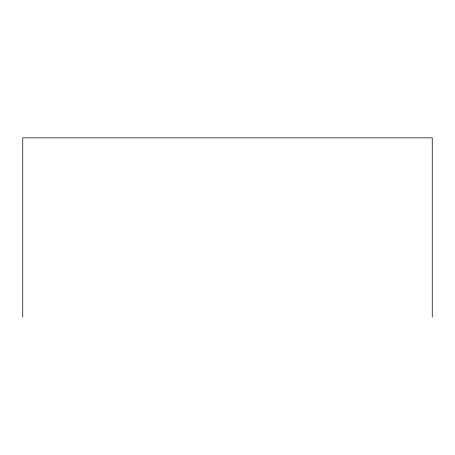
<?xml version="1.0" encoding="UTF-8"?>
<svg xmlns="http://www.w3.org/2000/svg" width="455" height="455" viewBox="0 0 455 455"><rect width="100%" height="100%" fill="white"/><g stroke="black" fill="none" stroke-linecap="round" stroke-linejoin="round"><path stroke-width="0.68" d="M432.25 317.152L432.25 137.848L22.75 137.848L22.75 317.152"/></g></svg>
